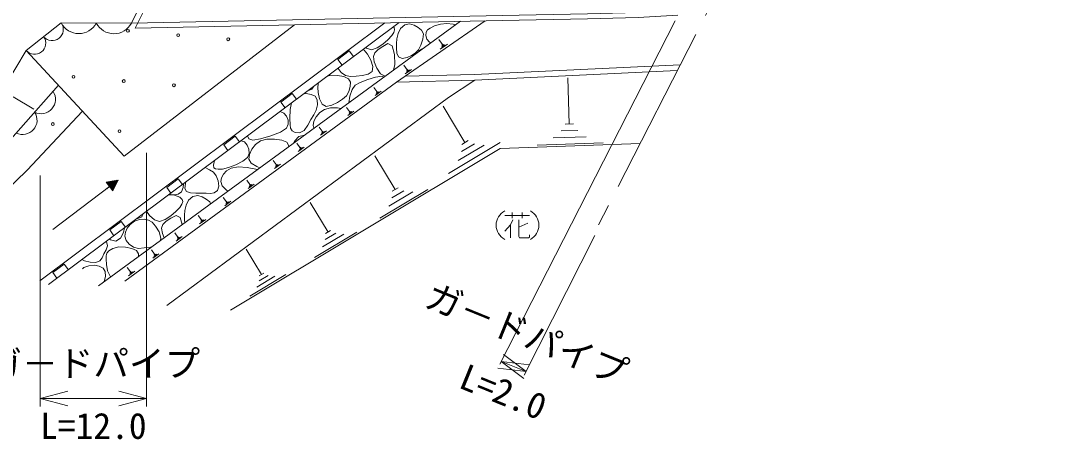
# Model space of a CAD drawing. Units: millimetres at full size, sheet at 1:1000; details may follow other scales. Extents: x 40000 to 680000, y 20000 to 380000.
# Drawn here: x 230206 to 302785, y 263319 to 292731 of the extents above; entities that cross this region are included whole.
import ezdxf
from ezdxf.enums import TextEntityAlignment as Align

# ---------------------------------------------------------------- set-up
doc = ezdxf.new("R2010")
doc.units = ezdxf.units.MM
doc.header["$LTSCALE"] = 1000
doc.linetypes.add('CHAIN', pattern=[18.5, 12, -1.5, 3.5, -1.5])
doc.layers.add('M-BMK', color=2, linetype='CHAIN', lineweight=13)
doc.layers.add('M-TTL-TXT', color=7, linetype='Continuous', lineweight=13)
doc.styles.add('@ＭＳ ゴシック', font='')
doc.styles.add('ＭＳ ゴシック', font='')
doc.styles.get('@ＭＳ ゴシック').set_extended_font_data('@MS Gothic')
doc.styles.get('ＭＳ ゴシック').set_extended_font_data('MS Gothic')

msp = doc.modelspace()

# ---------------------------------------------------------------- linework, layer by layer
at = {"layer": 'M-BMK'}
msp.add_line((302785, 341227), (270787, 278379), dxfattribs=at)
at = {"layer": 'M-TTL-TXT'}
for p, q in [((243468, 303567), (237980, 292558)), ((243915, 303567), (238255, 292213)), ((255766, 292581), (231555, 274448)), ((256774, 292602), (232170, 274195)), ((261083, 292692), (235664, 274105)), ((257517, 292516), (257176, 292447)), ((257830, 292426), (257517, 292516)), ((260141, 292529), (259678, 292486)), ((260572, 292487), (260141, 292529)), ((263842, 268596), (276155, 292729)), ((256263, 291679), (256405, 291907)), ((256421, 292239), (256366, 292296)), ((256405, 291907), (256463, 292084)), ((256463, 292084), (256421, 292239)), ((256705, 291835), (256620, 291456)), ((256882, 292189), (256705, 291835)), ((257176, 292447), (256882, 292189)), ((258112, 292253), (257830, 292426)), ((258360, 292069), (258112, 292253)), ((258481, 291803), (258360, 292069)), ((258444, 291421), (258481, 291803)), ((258680, 291928), (258654, 291698)), ((258779, 292078), (258680, 291928)), ((258969, 292203), (258779, 292078)), ((259269, 292357), (258969, 292203)), ((259678, 292486), (259269, 292357)), ((260722, 292428), (260572, 292487)), ((255230, 290825), (255630, 291083)), ((255630, 291083), (255991, 291393)), ((255995, 291116), (255632, 290924)), ((255991, 291393), (256263, 291679)), ((256287, 290959), (255995, 291116)), ((256600, 291122), (256594, 290803)), ((256620, 291456), (256600, 291122)), ((258307, 291018), (258444, 291421)), ((258654, 291698), (258723, 291438)), ((258723, 291438), (258909, 291223)), ((258909, 291223), (259004, 291172)), ((259814, 291052), (259572, 291401)), ((260167, 291076), (259668, 290730)), ((259845, 291074), (259783, 291031)), ((259911, 291046), (259786, 290959)), ((253272, 290606), (252471, 290007)), ((253571, 290206), (253272, 290606)), ((254318, 290649), (254226, 290696)), ((254564, 290367), (254318, 290649)), ((254431, 290849), (254478, 290809)), ((254478, 290809), (254843, 290693)), ((254802, 289953), (254564, 290367)), ((254843, 290693), (255230, 290825)), ((255066, 290481), (254977, 290213)), ((255303, 290715), (255066, 290481)), ((255632, 290924), (255303, 290715)), ((256450, 290361), (256287, 290959)), ((256480, 289655), (256450, 290361)), ((256594, 290803), (256617, 290458)), ((256617, 290458), (256729, 290183)), ((257637, 290277), (257901, 290459)), ((257901, 290459), (258129, 290687)), ((258129, 290687), (258307, 291018)), ((258200, 290635), (258167, 290560)), ((258344, 290731), (258200, 290635)), ((258532, 290827), (258344, 290731)), ((260008, 291039), (259758, 290866)), ((252471, 290007), (252770, 289607)), ((254940, 289516), (254802, 289953)), ((254977, 290213), (255038, 289844)), ((255038, 289844), (255209, 289386)), ((256393, 289263), (256480, 289655)), ((256729, 290183), (256990, 290073)), ((256990, 290073), (257334, 290146)), ((257338, 289286), (257117, 289605)), ((257334, 290146), (257637, 290277)), ((276517, 289634), (262074, 288951)), ((251976, 288898), (251746, 288840)), ((252454, 288890), (251976, 288898)), ((252900, 288798), (252454, 288890)), ((252484, 289392), (252493, 289362)), ((252493, 289362), (252710, 289085)), ((252710, 289085), (253015, 288878)), ((253015, 288878), (253364, 288799)), ((253768, 288835), (254203, 288881)), ((254203, 288881), (254599, 288980)), ((254599, 288980), (254887, 289170)), ((254887, 289170), (254940, 289516)), ((255209, 289386), (255468, 288998)), ((255468, 288998), (255796, 288837)), ((262083, 288951), (257193, 288830)), ((257660, 289308), (257205, 288992)), ((257515, 289274), (257287, 289116)), ((257366, 289306), (257309, 289267)), ((257426, 289280), (257312, 289201)), ((251084, 288282), (251079, 288037)), ((251107, 288362), (251084, 288282)), ((253223, 288652), (252900, 288798)), ((253359, 288414), (253223, 288652)), ((253352, 288097), (253359, 288414)), ((253364, 288799), (253768, 288835)), ((253691, 288204), (253478, 287905)), ((254051, 288393), (253691, 288204)), ((254571, 288596), (254051, 288393)), ((255126, 288758), (254571, 288596)), ((255591, 288825), (255126, 288758)), ((255721, 288771), (255591, 288825)), ((255796, 288837), (255814, 288840)), ((268730, 285465), (268614, 288709)), ((249268, 287611), (248467, 287012)), ((249568, 287210), (249268, 287611)), ((250262, 287607), (250082, 287595)), ((250609, 287548), (250262, 287607)), ((250350, 287796), (250369, 287794)), ((250369, 287794), (250647, 287913)), ((250887, 287417), (250609, 287548)), ((250647, 287913), (250795, 288128)), ((251030, 287164), (250887, 287417)), ((251079, 288037), (251103, 287674)), ((251103, 287674), (251190, 287229)), ((252809, 287205), (253083, 287455)), ((253083, 287455), (253246, 287757)), ((253307, 287421), (253239, 286957)), ((253246, 287757), (253352, 288097)), ((253478, 287905), (253307, 287421)), ((255220, 287745), (255010, 288031)), ((255514, 287772), (255105, 287472)), ((255382, 287738), (255178, 287588)), ((255246, 287764), (255194, 287726)), ((255301, 287742), (255199, 287667)), ((229669, 287385), (231135, 286508)), ((248467, 287012), (248767, 286611)), ((249220, 286951), (249134, 286491)), ((250948, 286441), (251039, 286813)), ((251039, 286813), (251030, 287164)), ((251190, 287229), (251366, 286855)), ((251366, 286855), (251655, 286700)), ((251655, 286700), (252044, 286795)), ((252044, 286795), (252446, 286974)), ((252446, 286974), (252809, 287205)), ((261403, 284175), (259872, 286727)), ((248689, 286226), (248417, 286349)), ((248876, 286011), (248689, 286226)), ((248984, 285741), (248876, 286011)), ((249134, 286491), (249112, 285866)), ((250585, 285792), (250791, 286124)), ((250791, 286124), (250948, 286441)), ((250958, 285982), (250791, 285667)), ((251216, 286272), (250958, 285982)), ((251547, 286501), (251216, 286272)), ((251963, 286607), (251547, 286501)), ((252441, 286599), (251963, 286607)), ((252682, 286549), (252441, 286599)), ((253303, 286352), (253092, 286640)), ((253599, 286379), (253188, 286077)), ((253466, 286345), (253260, 286194)), ((253329, 286371), (253277, 286333)), ((253385, 286348), (253282, 286273)), ((248881, 285170), (248992, 285450)), ((248992, 285450), (248984, 285741)), ((249112, 285866), (249121, 285420)), ((249121, 285420), (249159, 285175)), ((250115, 285021), (250369, 285381)), ((250369, 285381), (250585, 285792)), ((250791, 285667), (250734, 285362)), ((250734, 285362), (250796, 285170)), ((251371, 284957), (251158, 285246)), ((269020, 285475), (268441, 285455)), ((245265, 284615), (244464, 284016)), ((245564, 284215), (245265, 284615)), ((246133, 284641), (246238, 284427)), ((247043, 284435), (247770, 284645)), ((247770, 284645), (248459, 284906)), ((248459, 284906), (248881, 285170)), ((249159, 285175), (249279, 284993)), ((249279, 284993), (249488, 284880)), ((249748, 284594), (249448, 284298)), ((249488, 284880), (249793, 284844)), ((250139, 284690), (249748, 284594)), ((249793, 284844), (250115, 285021)), ((251669, 284984), (251255, 284681)), ((251535, 284950), (251328, 284798)), ((251397, 284976), (251345, 284938)), ((251453, 284953), (251349, 284877)), ((269922, 284579), (267605, 284497)), ((269326, 285022), (268167, 284981)), ((244464, 284016), (244763, 283616)), ((245675, 284296), (245672, 284296)), ((245930, 284210), (245675, 284296)), ((246119, 283989), (245930, 284210)), ((246229, 283706), (246119, 283989)), ((246238, 284427), (246506, 284325)), ((246706, 284035), (246445, 283694)), ((246506, 284325), (247043, 284435)), ((247037, 284287), (246706, 284035)), ((247483, 284400), (247037, 284287)), ((248025, 284407), (247483, 284400)), ((248535, 284330), (248025, 284407)), ((248887, 284191), (248535, 284330)), ((249049, 283893), (248887, 284191)), ((249448, 284298), (249374, 284130)), ((249819, 283825), (249605, 284117)), ((250118, 283853), (249702, 283548)), ((249984, 283819), (249776, 283666)), ((249845, 283845), (249793, 283806)), ((249901, 283822), (249797, 283746)), ((263882, 284176), (260237, 281988)), ((262752, 283993), (260930, 282899)), ((262078, 284084), (261167, 283537)), ((261631, 284312), (261176, 284039)), ((271097, 284157), (266462, 283992)), ((239034, 283449), (239034, 265636)), ((245803, 282858), (246129, 283116)), ((246129, 283116), (246239, 283402)), ((246276, 283329), (246218, 283001)), ((246239, 283402), (246229, 283706)), ((246445, 283694), (246276, 283329)), ((256496, 280872), (255080, 283230)), ((243472, 282262), (243162, 282418)), ((243815, 282907), (243741, 282591)), ((243741, 282591), (243773, 282392)), ((243773, 282392), (243877, 282311)), ((244369, 282309), (244809, 282413)), ((244983, 282373), (244667, 282174)), ((244809, 282413), (245325, 282609)), ((245474, 282465), (244983, 282373)), ((245325, 282609), (245803, 282858)), ((246114, 282426), (245474, 282465)), ((246724, 282303), (246114, 282426)), ((246218, 283001), (246383, 282727)), ((246383, 282727), (246780, 282481)), ((246780, 282481), (247006, 282399)), ((248153, 282618), (247938, 282911)), ((248454, 282646), (248036, 282339)), ((248319, 282611), (248110, 282458)), ((248179, 282637), (248127, 282599)), ((248236, 282615), (248132, 282538)), ((231583, 281852), (231583, 265636)), ((241261, 281620), (240460, 281021)), ((241560, 281220), (241261, 281620)), ((243735, 282085), (243472, 282262)), ((243937, 281833), (243735, 282085)), ((243877, 282311), (244071, 282299)), ((244078, 281482), (243937, 281833)), ((244071, 282299), (244369, 282309)), ((244303, 281701), (244260, 281426)), ((244439, 281950), (244303, 281701)), ((244667, 282174), (244439, 281950)), ((246821, 282264), (246724, 282303)), ((232462, 278055), (236444, 281079)), ((237041, 281533), (236217, 281378)), ((236217, 281378), (236670, 280780)), ((236232, 281358), (236272, 281388)), ((236245, 280928), (236444, 281079)), ((236247, 281338), (236327, 281398)), ((236262, 281318), (236382, 281409)), ((236277, 281298), (236437, 281419)), ((236292, 281278), (236492, 281429)), ((236308, 281258), (236546, 281440)), ((236323, 281238), (236601, 281450)), ((236338, 281218), (236656, 281460)), ((236353, 281199), (236711, 281471)), ((236368, 281179), (236766, 281481)), ((236383, 281159), (236821, 281491)), ((236398, 281139), (236876, 281502)), ((236413, 281119), (236931, 281512)), ((236429, 281099), (236986, 281522)), ((236444, 281079), (237041, 281533)), ((236459, 281059), (237016, 281483)), ((236474, 281039), (236992, 281432)), ((236489, 281019), (236967, 281382)), ((236504, 280999), (236942, 281332)), ((236519, 280980), (236917, 281282)), ((236534, 280960), (236893, 281232)), ((236550, 280940), (236868, 281182)), ((236565, 280920), (236843, 281131)), ((236580, 280900), (236819, 281081)), ((236595, 280880), (236794, 281031)), ((236610, 280860), (236769, 280981)), ((236625, 280840), (236745, 280931)), ((236640, 280820), (236720, 280881)), ((236670, 280780), (237041, 281533)), ((240460, 281021), (240760, 280621)), ((241491, 280703), (241618, 281005)), ((241618, 281005), (241638, 281278)), ((241775, 281298), (241732, 280940)), ((241732, 280940), (241845, 280733)), ((241809, 281406), (241775, 281298)), ((244023, 280793), (244119, 281110)), ((244119, 281110), (244078, 281482)), ((244260, 281426), (244365, 281130)), ((244365, 281130), (244633, 280836)), ((246305, 281221), (246089, 281515)), ((246608, 281249), (246187, 280940)), ((246472, 281214), (246261, 281059)), ((246331, 281240), (246279, 281201)), ((246388, 281217), (246283, 281140)), ((256706, 280998), (256285, 280745)), ((236655, 280800), (236695, 280831)), ((241000, 280463), (240590, 280494)), ((240627, 280522), (240734, 280524)), ((240734, 280524), (241021, 280507)), ((241383, 280339), (241000, 280463)), ((241021, 280507), (241270, 280542)), ((241270, 280542), (241491, 280703)), ((241540, 280176), (241383, 280339)), ((241582, 280021), (241540, 280176)), ((241845, 280733), (242130, 280634)), ((242295, 280384), (242002, 280126)), ((242130, 280634), (242504, 280605)), ((242637, 280453), (242295, 280384)), ((242504, 280605), (242884, 280607)), ((242949, 280363), (242637, 280453)), ((242884, 280607), (243227, 280614)), ((243231, 280189), (242949, 280363)), ((243227, 280614), (243530, 280597)), ((243479, 280006), (243231, 280189)), ((243530, 280597), (243795, 280631)), ((243795, 280631), (244023, 280793)), ((244651, 280013), (244434, 280309)), ((244633, 280836), (244759, 280756)), ((258787, 280872), (255418, 278850)), ((257743, 280704), (256058, 279692)), ((257119, 280788), (256277, 280282)), ((241110, 279330), (241383, 279616)), ((241383, 279616), (241524, 279844)), ((241524, 279844), (241582, 280021)), ((241825, 279772), (241739, 279393)), ((242002, 280126), (241825, 279772)), ((243543, 279866), (243479, 280006)), ((244956, 280041), (244532, 279731)), ((244819, 280006), (244607, 279851)), ((244677, 280032), (244624, 279993)), ((244735, 280009), (244629, 279932)), ((251786, 277884), (250536, 279966)), ((238551, 278756), (238202, 278637)), ((238366, 278830), (238426, 278825)), ((238426, 278825), (238714, 278957)), ((238882, 278779), (238551, 278756)), ((238714, 278957), (238780, 279140)), ((239181, 278718), (238882, 278779)), ((239044, 279337), (239256, 279035)), ((239437, 278585), (239181, 278718)), ((239256, 279035), (239597, 278746)), ((239597, 278746), (239962, 278630)), ((239962, 278630), (240349, 278762)), ((240349, 278762), (240749, 279020)), ((240751, 278860), (240423, 278652)), ((240749, 279020), (241110, 279330)), ((241114, 279053), (240751, 278860)), ((241406, 278895), (241114, 279053)), ((241540, 278402), (241406, 278895)), ((241719, 279059), (241713, 278740)), ((241713, 278740), (241727, 278539)), ((241739, 279393), (241719, 279059)), ((242893, 278740), (242674, 279038)), ((243199, 278769), (242774, 278457)), ((243062, 278733), (242849, 278577)), ((242919, 278760), (242866, 278721)), ((242977, 278737), (242871, 278659)), ((264192, 279036), (265932, 279036)), ((264598, 278396), (264773, 278745)), ((264720, 279266), (264720, 278864)), ((265182, 278740), (265182, 277580)), ((265413, 278862), (265413, 279266)), ((237257, 278625), (236457, 278026)), ((236457, 278026), (236756, 277626)), ((237557, 278225), (237257, 278625)), ((237435, 277859), (237490, 278175)), ((237683, 278162), (237565, 277878)), ((237893, 278421), (237683, 278162)), ((238202, 278637), (237893, 278421)), ((239683, 278304), (239437, 278585)), ((239921, 277889), (239683, 278304)), ((240185, 278418), (240096, 278150)), ((240096, 278150), (240158, 277780)), ((240423, 278652), (240185, 278418)), ((251972, 277995), (251600, 277772)), ((264197, 277934), (264598, 278396)), ((264599, 278397), (264599, 277473)), ((265182, 278221), (265817, 278510)), ((236444, 277392), (236518, 277337)), ((236518, 277337), (236883, 277235)), ((236883, 277235), (237211, 277442)), ((237211, 277442), (237435, 277859)), ((237565, 277878), (237530, 277587)), ((237530, 277587), (237612, 277299)), ((237612, 277299), (237829, 277022)), ((240059, 277453), (239921, 277889)), ((240036, 277302), (240059, 277453)), ((240158, 277780), (240272, 277475)), ((241248, 277533), (241029, 277832)), ((241556, 277561), (241129, 277248)), ((241418, 277526), (241204, 277369)), ((241275, 277552), (241222, 277513)), ((241333, 277529), (241226, 277451)), ((253809, 277884), (250835, 276098)), ((252887, 277735), (251400, 276842)), ((252337, 277809), (251593, 277363)), ((265182, 277580), (265239, 277468)), ((265239, 277468), (265875, 277468)), ((265568, 267823), (270527, 277646)), ((265875, 277468), (265935, 277528)), ((265935, 277528), (265935, 277695)), ((236043, 276360), (236205, 276633)), ((236205, 276633), (236293, 276921)), ((236235, 277227), (236231, 277233)), ((236293, 276921), (236235, 277227)), ((236400, 276560), (236256, 276402)), ((236679, 276729), (236400, 276560)), ((237095, 276835), (236679, 276729)), ((237573, 276827), (237095, 276835)), ((238020, 276735), (237573, 276827)), ((237829, 277022), (238135, 276815)), ((238343, 276589), (238020, 276735)), ((238135, 276815), (238483, 276736)), ((238478, 276351), (238343, 276589)), ((238483, 276736), (238887, 276771)), ((238887, 276771), (239322, 276818)), ((239322, 276818), (239401, 276838)), ((239601, 276333), (239381, 276634)), ((247112, 274898), (246047, 276673)), ((234512, 275947), (234690, 275854)), ((234690, 275854), (235094, 275759)), ((235488, 275731), (235766, 275850)), ((235766, 275850), (235923, 276079)), ((235923, 276079), (236043, 276360)), ((236203, 276219), (236199, 275974)), ((236199, 275974), (236222, 275610)), ((236256, 276402), (236203, 276219)), ((238474, 276160), (238478, 276351)), ((239911, 276361), (239481, 276046)), ((239772, 276325), (239557, 276168)), ((239628, 276352), (239575, 276313)), ((239687, 276329), (239579, 276250)), ((233254, 275630), (232453, 275031)), ((233553, 275229), (233254, 275630)), ((234631, 275398), (234553, 275290)), ((235002, 275519), (234631, 275398)), ((235381, 275544), (235002, 275519)), ((235094, 275759), (235488, 275731)), ((235729, 275485), (235381, 275544)), ((236007, 275353), (235729, 275485)), ((236149, 275101), (236007, 275353)), ((236158, 274750), (236149, 275101)), ((236222, 275610), (236309, 275166)), ((236309, 275166), (236485, 274792)), ((237907, 275095), (237685, 275397)), ((238219, 275124), (237786, 274806)), ((238079, 275087), (237862, 274929)), ((237934, 275115), (237880, 275075)), ((237993, 275091), (237885, 275012)), ((232453, 275031), (232753, 274630)), ((236073, 274405), (236158, 274750)), ((236485, 274792), (236553, 274755)), ((248836, 274899), (246301, 273377)), ((248050, 274772), (246783, 274011)), ((247581, 274835), (246947, 274454)), ((247270, 274993), (246954, 274803)), ((265696, 268078), (264102, 269285)), ((265696, 268078), (263942, 268792)), ((265926, 268544), (263942, 268792)), ((263942, 268792), (265536, 267584)), ((263712, 268326), (265696, 268078)), ((233515, 266700), (231583, 266182)), ((239034, 266182), (237102, 266700)), ((239034, 266182), (231583, 266182)), ((231583, 266182), (233515, 265665)), ((237102, 265665), (239034, 266182))]:
    msp.add_line(p, q, dxfattribs=at)
for points in [[(276177, 293451), (273551, 293311), (269998, 293213), (264012, 293104), (237980, 292558)], [(230587, 290641), (233053, 292571), (237980, 292558)], [(262814, 292728), (256595, 288415), (237522, 274427)], [(276339, 293110), (273565, 292961), (270006, 292863), (264019, 292754), (238255, 292213)], [(230587, 290641), (237474, 283205), (249434, 292448)], [(230587, 290641), (226217, 283329), (223998, 280624), (208412, 268184)], [(276309, 289224), (262093, 288551), (256595, 288415)], [(215567, 271661), (218855, 274302), (224713, 279453), (227558, 282203), (232858, 288189)], [(262093, 288551), (260241, 287326), (240461, 272718)], [(234545, 286367), (230666, 282219), (225766, 277491), (216774, 270294)], [(273700, 284100), (263871, 283749), (244936, 272383)]]:
    msp.add_lwpolyline(points, dxfattribs=at)
for centre in [(237739, 292013), (241262, 291716), (244785, 291420), (233920, 288786), (237443, 288489), (240966, 288193), (232462, 285469), (237147, 284966)]:
    msp.add_circle(centre, 100, dxfattribs=at)
for centre, radius, start, end in [((232416, 292115), 784, 220.49934, 35.59474), ((234286, 293204), 1386, 207.17053, 332.52224), ((236750, 293197), 1386, 207.17053, 332.52224), ((231183, 291150), 784, 220.49934, 35.59474), ((231640, 287203), 1009, 243.33981, 33.61418), ((230347, 285743), 1009, 243.33981, 33.61418), ((264727, 278367), 1133, 118.07249, 241.92751), ((265461, 278367), 1133, 298.07249, 61.92751)]:
    msp.add_arc(centre, radius, start, end, dxfattribs=at)

# ---------------------------------------------------------------- texts
at = {"layer": 'M-TTL-TXT', "style": 'ＭＳ ゴシック'}
msp.add_text('ガ－ドパイプ', height=1833, rotation=337.877, dxfattribs=at).set_placement((265196, 269361), align=Align.BOTTOM_CENTER)
msp.add_text('ガ－ドパイプ', height=1833, dxfattribs=at).set_placement((235309, 267182), align=Align.BOTTOM_CENTER)
at = {"layer": 'M-TTL-TXT', "style": '@ＭＳ ゴシック'}
msp.add_text('L=2.0', height=1833, rotation=337.877, dxfattribs=at).set_placement((264442, 267508), align=Align.TOP_CENTER)
msp.add_text('L=12.0', height=1833, dxfattribs=at).set_placement((235309, 265182), align=Align.TOP_CENTER)

doc.saveas('drawing.dxf')
